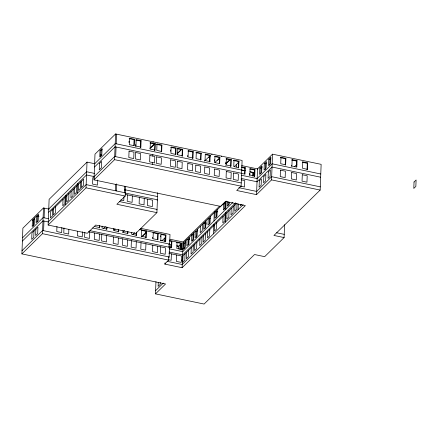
<?xml version="1.0" encoding="UTF-8"?>
<svg xmlns="http://www.w3.org/2000/svg" width="438" height="438" viewBox="0 0 438 438"><rect width="100%" height="100%" fill="white"/><g stroke="black" fill="none" stroke-linecap="round" stroke-linejoin="round"><path stroke-width="0.66" d="M284.596 224.716L284.103 237.577L264.667 256.663L254.516 254.533L204.097 304.054L155.49 293.876L165.553 283.988L21.9 253.898L22.885 228.176L43.471 207.957L48.979 209.112M38.588 215.233L37.356 216.449L36.37 216.241L36.124 222.674L38.183 220.648L38.429 214.22L32.445 220.095L32.198 226.528L34.257 224.508L34.503 218.075M33.206 226.09L33.43 220.303L34.662 219.088M33.441 225.329L33.666 219.542M34.011 230.935L33.764 237.369L31.706 239.389L31.952 232.956L37.936 227.081L37.69 233.509L35.631 235.534L35.878 229.101M37.159 221.59L37.356 216.449M21.9 253.898L42.486 233.684L43.471 207.957M43.592 230.673L43.964 221.026M44.085 217.812L44.457 208.165M157.685 192.72L156.919 212.654L135.764 233.432L95.708 225.044L87.337 233.262L48.131 225.055L49.122 199.328L87.02 162.109L94.904 163.763M52.702 209.501L52.456 215.923L50.397 217.949L50.644 211.527L83.603 179.153L83.357 185.581L81.298 187.606L81.545 181.173M53.622 208.597L53.376 215.02L55.434 212.999L55.681 206.577M56.962 226.413L56.765 231.56L61.676 232.589L61.873 227.442M63.045 199.345L62.798 205.778L64.857 203.758L65.103 197.324M63.97 227.88L63.773 233.027L68.684 234.056L68.859 229.556M65.569 204.836L65.935 195.189M66.888 195.567L66.642 202L68.7 199.98L68.947 193.547M71.142 191.39L70.896 197.823L72.954 195.797L73.201 189.369M74.728 187.875L74.476 194.302L76.535 192.282L76.787 185.849M77.367 193.246L77.74 183.599M78.692 183.976L78.446 190.41L80.504 188.384L80.751 181.956M77.504 231.368L77.334 235.868L82.245 236.898L82.443 231.751M48.131 225.055L86.029 187.831L87.02 162.109M84.802 232.244L84.605 237.391L89.516 238.42L89.763 231.987M168.805 256.898L168.685 260.112L164.666 264.054L182.126 267.711L245.351 205.619L225.537 201.469L220.528 206.386L94 179.887L94.991 154.165L115.572 133.946L242.099 160.445L241.114 186.172L236.717 190.481L256.537 194.631L271.549 179.887L272.535 154.165L321.142 164.343L320.156 190.07L273.947 235.447L284.103 237.577M94.515 232.983L94.269 239.416L99.18 240.446L99.426 234.012M97.669 179.98L97.471 185.126L92.56 184.097L92.807 177.664L94.652 178.052M100.001 150.557L99.749 156.99L101.808 154.964L102.059 148.537L100.001 150.557L100.981 150.765L102.218 149.55M100.756 156.552L100.981 150.765M99.36 225.411L99.262 227.984L99.672 227.579L99.749 225.652M101.786 234.505L101.539 240.938L106.45 241.968L106.697 235.534M102.109 226.145L102.032 228.078L106.943 229.107L107.02 227.174M106.533 229.507L106.631 226.939M94 179.887L114.586 159.667L115.572 133.946M115.692 156.662L116.065 147.015M116.185 143.795L116.557 134.148M113.447 236.947L113.196 243.38L118.112 244.409L118.359 237.976M113.765 228.587L113.694 230.519L118.605 231.549L118.682 229.616M115.369 190.738L115.616 184.305M116.349 190.941L116.623 183.867M118.293 229.381L118.194 231.948L118.605 231.549M123.938 196.755L123.79 200.609L120.718 199.969M124.376 192.621L124.622 186.194M122.717 238.891L122.465 245.318L127.381 246.348L127.628 239.92M123.034 230.53L122.963 232.458L127.874 233.487L127.951 231.56M125.044 190.661L125.093 189.375M156.919 212.654L116.864 204.267L125.235 196.043L125.607 186.396M128.991 142.514L129.04 141.228M127.447 194.894L127.195 201.327L132.112 202.356L132.358 195.923M127.463 233.892L127.562 231.319M133.831 145.471L134.055 139.684L134.466 139.279L129.555 138.249L129.309 144.682L134.22 145.712L134.466 139.279M131.395 240.708L131.148 247.136L136.059 248.165L136.306 241.738M131.718 232.348L131.641 234.275L136.552 235.305L136.678 232.091M135.566 145.838L135.616 144.551M135.545 146.478L135.955 146.073L136.202 139.645L141.113 140.675L140.866 147.102L140.456 147.507L140.702 141.074L141.113 140.675M136.141 235.71L136.267 232.496M139.366 197.39L139.12 203.823L144.031 204.853L144.277 198.419M141.025 242.723L140.779 249.156L145.69 250.186L145.936 243.752M146.018 231.297L145.772 237.73L146.183 237.325L146.429 230.892L146.018 231.297L141.107 230.268L141.518 229.862L141.271 236.296L146.183 237.325M147.688 199.131L147.436 205.564L152.353 206.594L152.599 200.161L125.175 194.417M150.36 142.607L150.114 149.04L155.03 150.07L155.276 143.637L150.36 142.607L149.949 143.012L154.866 144.042L155.276 143.637M152.479 164.365L152.55 162.514M152.796 156.087L152.851 154.718M154.866 144.042L154.614 150.475L155.03 150.07M152.643 238.518L152.692 237.232M152.78 245.187L152.534 251.62L157.45 252.649L157.696 246.216M153.278 232.326L153.026 238.759L157.943 239.783L158.189 233.355L157.779 233.761L157.554 239.548M157.012 144.003L156.766 150.431L161.677 151.46L161.923 145.033L157.012 144.003L156.601 144.409L161.512 145.432L161.923 145.033M155.49 293.876L155.961 281.656M161.512 145.432L161.266 151.866L161.677 151.46M158.277 282.554L158.129 286.408L160.182 284.388L160.259 282.461M160.527 236.931L160.576 235.644M160.543 246.813L160.297 253.246L165.208 254.275L165.454 247.842L88.536 231.729M160.379 240.785L160.79 240.38L161.036 233.952M164.551 241.343L164.677 238.13M165.29 241.814L165.542 235.387L165.953 234.982L139.749 229.49M165.953 234.982L165.706 241.409L160.79 240.38M164.995 264.125L165.044 262.838M170.612 151.23L170.661 149.944M169.178 247.251L169.298 244.037M168.241 257.845L169.134 256.969L169.506 247.322L89.91 230.651M168.734 244.979L169.626 244.103L169.999 234.461L140.593 228.302M170.71 247.782L170.831 244.568L168.876 244.158M171.477 241.409L171.231 247.842L171.641 247.437L171.888 241.009L171.477 241.409L169.637 241.026M171.395 253.87L171.149 260.298L168.69 259.783M175.452 154.187L175.671 148.4L176.081 147.995L171.17 146.965L170.924 153.399L175.835 154.428L176.081 147.995M177.187 154.554L177.237 153.267M177.823 148.362L177.571 154.789L182.487 155.819L182.734 149.391L177.823 148.362L177.406 148.767L182.323 149.796L182.734 149.391M176.569 254.954L176.322 261.382L181.233 262.411L181.485 255.984L168.937 253.356M178.48 248.762L178.578 246.189L176.722 245.8M182.323 149.796L182.077 156.224L182.487 155.819M179.969 249.156L180.144 244.656L181.978 243.123L169.435 240.495M180.182 249.2L180.357 244.7M181.732 249.55L176.815 248.521L177.061 242.094L176.651 242.493L181.567 243.523L181.316 249.956L181.732 249.55L181.978 243.123M181.984 261.043L182.038 259.756M182.432 249.468L182.482 248.182M182.126 267.711L183.117 241.99L219.547 206.21M225.696 203.046L224.869 203.856L223.561 203.582L223.314 210.01L225.373 207.99L225.619 201.557L183.495 242.931L183.248 249.364L185.307 247.339L185.553 240.911M187.672 156.749L187.721 155.463M184.606 248.351L184.803 243.205L186.041 241.995M185.06 253.772L184.814 260.199L182.756 262.225L183.002 255.792L236.224 203.517M186.593 252.261L186.347 258.694L188.406 256.668L188.652 250.24M188.203 244.82L188.4 239.674L189.638 238.464M189.15 237.38L188.904 243.807L186.845 245.833L187.092 239.4L188.4 239.674M193.218 151.586L192.808 151.991L192.561 158.419L192.972 158.014L193.218 151.586L188.307 150.557L188.061 156.99L192.972 158.014M191.28 247.656L191.034 254.089L193.092 252.069L193.339 245.636M192.862 240.856L193.087 235.069L193.908 234.264M196.301 152.232L196.049 158.66L200.965 159.689L201.212 153.262L196.301 152.232L195.885 152.638L200.801 153.661L201.212 153.262M193.837 232.775L193.591 239.208L191.532 241.228L191.778 234.795L193.087 235.069M194.811 244.196L194.565 250.624L196.624 248.603L196.87 242.17M196.394 237.396L196.613 231.609L197.85 230.393M197.363 229.309L197.116 235.743L195.058 237.763L195.304 231.335L196.613 231.609M200.801 153.661L200.555 160.094L200.965 159.689M199.942 239.153L199.695 245.587L201.754 243.561L202 237.133M200.434 226.293L200.188 232.72L202.246 230.7L202.493 224.272M204.623 160.949L205.039 160.543L205.285 154.11L210.196 155.14L209.95 161.573L209.539 161.978L209.786 155.545L210.196 155.14M203.413 235.743L203.166 242.176L205.225 240.15L205.471 233.722M205.022 228.302L205.219 223.156L206.041 222.345M205.969 220.861L205.718 227.289L203.659 229.315L203.911 222.882L205.219 223.156M207.738 231.499L207.492 237.927L209.55 235.907L209.797 229.474M209.342 224.053L209.539 218.912L210.366 218.102M210.289 216.613L210.043 223.046L207.984 225.066L208.231 218.639L209.539 218.912M214.396 161.047L214.445 159.761M213.47 233.832L213.843 224.19M213.963 220.971L214.335 211.324M214.669 224.689L214.423 231.122L216.481 229.101L216.728 222.668M216.273 217.248L216.471 212.101L217.297 211.297M217.221 209.807L216.974 216.241L214.916 218.261L215.162 211.828L216.471 212.101M219.257 163.363L219.482 157.576L219.892 157.171L214.976 156.142L214.73 162.575L219.646 163.604L219.892 157.171M223.068 216.443L222.822 222.871L224.88 220.851L225.127 214.423M225.778 163.434L225.827 162.148M225.701 165.361L226.118 164.956L226.364 158.529L231.275 159.558L231.029 165.986L230.618 166.391L230.864 159.963L231.275 159.558M224.672 208.997L224.869 203.856M225.313 222.203L225.685 212.556M225.811 209.342L226.128 201.058M227.004 212.572L226.758 219.005L228.817 216.985L229.063 210.552M227.426 201.644L227.251 206.145L229.309 204.119L229.386 202.192M228.614 205.132L228.735 201.918M231.22 208.439L230.968 214.866L233.027 212.846L233.279 206.413M234.007 160.127L233.755 166.56L238.672 167.59L238.918 161.157L234.007 160.127L233.591 160.532L238.507 161.562L238.918 161.157M236.301 167.059L236.4 164.485M234.992 204.732L234.746 211.16L236.805 209.14L237.024 203.352M238.507 161.562L238.261 167.995L238.672 167.59M238.091 209.654L238.31 203.922M240.347 204.42L240.298 205.707L241.535 204.497M244.618 173.908L244.842 168.121L245.253 167.716L241.568 166.944M245.253 167.716L245.006 174.149L241.322 173.377M249.436 174.773L249.485 173.486M249.414 175.419L249.824 175.014L250.071 168.581L254.987 169.61L254.735 176.043L254.325 176.448L254.571 170.015L254.987 169.61M252.485 176.125L252.633 172.265M253.531 175.928L253.651 172.709L254.445 172.32M253.722 175.737L253.843 172.523L249.983 171.712M253.974 176.109L254.122 172.254M256.537 194.631L257.522 168.909L272.535 154.165M259.833 167.957L259.586 174.39L261.645 172.364L261.891 165.936L259.833 167.957L261.01 168.203L262.247 166.993M260.813 173.349L261.01 168.203M264.317 163.549L264.07 169.982L266.129 167.957L266.375 161.529L264.317 163.549L265.499 163.796L266.32 162.985M265.275 169.583L265.499 163.796M268.806 159.142L268.56 165.575L270.618 163.549L270.865 157.122L268.806 159.142L269.983 159.388L270.81 158.578M269.764 165.175L269.983 159.388M280.977 157.308L280.725 163.741L285.642 164.77L285.888 158.337L280.977 157.308L280.561 157.713L285.477 158.742L285.888 158.337M285.231 165.175L285.477 158.742M291.484 166.484L291.533 165.197M292.146 159.646L291.894 166.079L296.811 167.108L297.057 160.675L292.146 159.646L291.73 160.051L296.646 161.08L297.057 160.675M296.422 166.867L296.646 161.08M302.784 161.879L302.538 168.307L307.449 169.336L307.695 162.903L302.784 161.879L302.373 162.279L307.284 163.308L307.695 162.903M307.284 163.308L307.038 169.741L307.449 169.336M94.619 163.807L115.205 143.593L241.727 170.092M48.749 208.975L86.647 171.756L94.531 173.41M94.493 167.026L115.079 146.807L241.606 173.306M22.519 237.823L43.105 217.604L48.607 218.759M48.623 212.189L86.521 174.97L94.493 176.64M22.393 241.037L42.979 220.818L48.634 222.006M94.126 176.673L114.707 156.454L241.234 182.953M48.257 221.836L86.155 184.617L125.356 192.829L124.945 193.235M22.026 250.684L42.606 230.465L169.134 256.969M152.933 142.262L153.344 141.857M149.867 148.389L154.603 143.741M151.165 147.529L154.477 144.277M177.642 153.076L181.425 149.358M177.905 153.13L181.693 149.413M103.527 228.362L105.421 226.501M113.891 229.966L114.838 229.036M114.219 230.038L115.167 229.107M122.689 232.375L124.584 230.514M157.001 200.199L157.417 199.794L125.367 193.081M204.666 160.992L209.879 155.879M208.784 157.346L210.202 155.95M211.625 154.554L212.036 154.149M156.634 209.846L157.045 209.441L119.656 201.611M132.84 234.5L134.734 232.644M214.872 162.569L219.602 157.915M217.566 160.313L218.984 158.917M221.354 156.59L221.765 156.185M141.54 236.887L146.27 232.239M141.868 236.958L146.128 232.77M225.707 163.708L229.972 159.525M226.035 163.779L229.824 160.056M234.237 166.61L239.049 161.879M161.797 240.955L165.575 237.243M178.37 246.391L180.144 244.656M257.44 169.38L257.851 168.98L241.672 165.591M232.906 202.367L182.745 251.636L169.167 248.789M257.155 178.556L272.168 163.812L320.769 173.99M235.633 202.789L182.619 254.85L169.041 252.009M257.029 181.77L272.042 167.026L320.649 177.204M155.61 290.657L163.281 283.129M243.167 204.666L182.252 264.497L167.097 261.322M256.657 191.417L271.669 176.673L320.277 186.851M294.44 166.801L296.876 164.403M129.139 138.654L134.055 139.684M135.791 140.045L140.702 141.074M170.76 147.371L175.671 148.4M187.897 150.962L192.808 151.991M205.488 154.647L209.786 155.545M214.565 156.547L219.482 157.576M225.953 158.934L230.864 159.963M249.66 168.986L254.571 170.015M241.771 167.48L244.842 168.121M135.955 146.073L140.866 147.102M205.039 160.543L209.95 161.573M226.118 164.956L231.029 165.986M241.36 169.906L245.34 170.738M242.493 170.371L243.824 170.65M250.454 172.041L251.779 172.32M249.824 175.014L254.735 176.043M271.549 179.887L320.156 190.07M241.3 175.233L257.478 178.622M241.179 178.452L257.358 181.841M241.075 179.804L244.76 180.576L244.513 187.01L240.829 186.238M100.379 154.8L101.709 155.079M114.586 159.667L241.114 186.172M238.825 187.683L256.986 191.488M224.541 203.654L225.866 203.927M124.825 189.725L157.538 196.58M216.443 211.603L217.768 211.882M86.029 187.831L125.235 196.043M276.608 232.764L284.224 234.363M205.028 223.604L206.353 223.878M204.891 223.736L206.216 224.015M188.313 239.236L189.643 239.515M152.862 232.731L157.779 233.761M161.239 234.483L165.542 235.387M169.939 239.23L183.117 241.99M183.495 242.931L184.803 243.205M94.761 226.55L99.672 227.579M37.104 216.142L39.015 216.542M92.697 227.99L169.626 244.103M177.144 246.052L178.441 246.326M168.57 246.797L171.641 247.437M32.445 220.095L33.43 220.303M42.486 233.684L168.685 260.112M99.503 163.418L99.256 169.851L101.315 167.831L101.561 161.398L99.503 163.418M129.057 151.11L128.81 157.543L133.727 158.572L133.973 152.139L129.057 151.11M135.709 152.506L135.462 158.934L140.374 159.963L140.62 153.535L135.709 152.506M149.867 155.474L149.621 161.901L154.532 162.931L154.784 156.497L149.867 155.474M156.519 156.864L156.267 163.292L161.184 164.321L161.43 157.894L156.519 156.864M170.678 159.832L170.431 166.259L175.342 167.289L175.589 160.861L170.678 159.832M177.324 161.222L177.078 167.65L181.994 168.679L182.241 162.252L177.324 161.222M187.814 163.418L187.568 169.851L192.479 170.88L192.725 164.447L187.814 163.418M195.802 165.093L195.556 171.521L200.473 172.55L200.719 166.122L195.802 165.093M204.787 166.977L204.541 173.404L209.457 174.434L209.703 168L204.787 166.977M214.483 169.002L214.237 175.435L219.148 176.465L219.4 170.032L214.483 169.002M226.309 171.482L226.063 177.91L230.974 178.939L231.22 172.512L226.309 171.482M233.509 172.988L233.262 179.421L238.179 180.451L238.425 174.017L233.509 172.988M259.34 180.817L259.088 187.25L261.147 185.23L261.398 178.797L259.34 180.817M263.824 176.41L263.577 182.843L265.636 180.823L265.882 174.39L263.824 176.41M268.313 172.003L268.067 178.436L270.126 176.415L270.372 169.982L268.313 172.003M280.479 170.168L280.232 176.602L285.149 177.631L285.395 171.198L280.479 170.168M291.648 172.512L291.401 178.939L296.318 179.969L296.564 173.541L291.648 172.512M302.291 174.74L302.045 181.168L306.956 182.197L307.202 175.769L302.291 174.74M414.041 182L413.795 188.433L415.854 186.413L416.1 179.98L414.041 182"/></g></svg>
